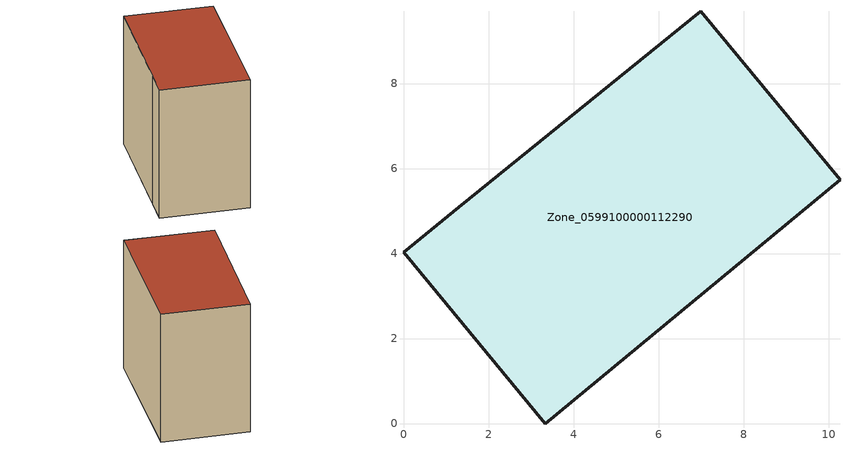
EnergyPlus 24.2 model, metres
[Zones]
Zone_0599100000112290
 floor ground (C_G): 10.27,5.74 3.34,0 0,4.03 1.3,5.09 6.99,9.7 z0
 wall outside (C_F): 3.34,0 10.27,5.74 6.99,9.7 1.3,5.09 0,4.03 3.34,0 z0:8.1
 roof outside (C_R): 1.3,5.09 0,4.03 3.34,0 10.27,5.74 6.99,9.7 z8.1
[BUILDING]
Pand.0599100000112290: North Axis=0; Terrain=City; Loads Convergence Tolerance Value=0.04; Temperature Convergence Tolerance Value=0.4; Solar Distribution=FullExterior; Maximum Number of Warmup Days=25; Minimum Number of Warmup Days=1
[Site:Location]
Rotterdam.The.Hague.AP_ZH_NLD Design_Conditions: Latitude=51.96; Longitude=4.45; Time Zone=1; Elevation=-4.5
[SITE:GROUNDTEMPERATURE:BUILDINGSURFACE]
18, 18, 18, 18, 18, 18, 18, 18, 18, 18, 18, 18
[MATERIAL] Thermal Absorptance=0.9; Solar Absorptance=0.7; Visible Absorptance=0.7
Name | Roughness | Thickness | Conductivity | Density | Specific Heat
G.TC.1975-1991 | MediumSmooth | 0.15 | 0.288461 | 540 | 1210
F.TC.1975-1991 | Rough | 0.3 | 0.230769 | 1920 | 840
R.TC.1975-1991 | MediumRough | 0.2 | 0.153846 | 1500 | 1000
[CONSTRUCTION]
C_G: G.TC.1975-1991
C_F: F.TC.1975-1991
C_R: R.TC.1975-1991
[ZONE]
Zone_0599100000112290: Type=1; Multiplier=1; Ceiling Height=Autocalculate; Volume=Autocalculate; Floor Area=autocalculate; Part of Total Floor Area=Yes
[ZONEINFILTRATION:DESIGNFLOWRATE]
Infil_Zone_0599100000112290: Zone or ZoneList or Space or SpaceList=Zone_0599100000112290; Schedule=AlwaysOn; Design Flow Rate Calculation Method=Flow/Area; Flow Rate per Floor Area=0.003; Constant Term Coefficient=1; Temperature Term Coefficient=0; Velocity Term Coefficient=0; Velocity Squared Term Coefficient=0
[HVACTEMPLATE:ZONE:IDEALLOADSAIRSYSTEM]
Zone_0599100000112290: Maximum Heating Supply Air Temperature=50; Minimum Cooling Supply Air Temperature=13; Maximum Heating Supply Air Humidity Ratio=0.0156; Minimum Cooling Supply Air Humidity Ratio=0.0077; Heating Limit=NoLimit; Cooling Limit=NoLimit; Dehumidification Control Type=ConstantSensibleHeatRatio; Cooling Sensible Heat Ratio=0.7; Dehumidification Setpoint=60; Humidification Control Type=None; Humidification Setpoint=30; Outdoor Air Method=None; Outdoor Air Flow Rate per Person=0.00944; Outdoor Air Flow Rate per Zone Floor Area=0; Outdoor Air Flow Rate per Zone=0; Demand Controlled Ventilation Type=None; Outdoor Air Economizer Type=NoEconomizer; Heat Recovery Type=None; Sensible Heat Recovery Effectiveness=0.7; Latent Heat Recovery Effectiveness=0.65
[ZONECONTROL:THERMOSTAT]
ThermostatControl_Zone_0599100000112290: Zone or ZoneList=Zone_0599100000112290; Control Type Schedule=DualSetpointControlType; Control 1=Thermostat_Zone_0599100000112290; Temperature Difference Between Cutout And Setpoint=0
[THERMOSTATSETPOINT:DUALSETPOINT]
Thermostat_Zone_0599100000112290: Heating Setpoint Temperature Schedule=HeatingSetpoint_Zone_0599100000112290; Cooling Setpoint Temperature Schedule=CoolingSetpoint_Zone_0599100000112290
[SCHEDULE:COMPACT]
HeatingSetpoint_Zone_0599100000112290: Through: 12/31, For: AllDays, Until: 24:00, 21
CoolingSetpoint_Zone_0599100000112290: Through: 12/31, For: AllDays, Until: 24:00, 24
DualSetpointControlType: Through: 12/31, For: AllDays, Until: 24:00, 4
AlwaysOn: Through: 12/31, For: AllDays, Until: 24:00, 1
